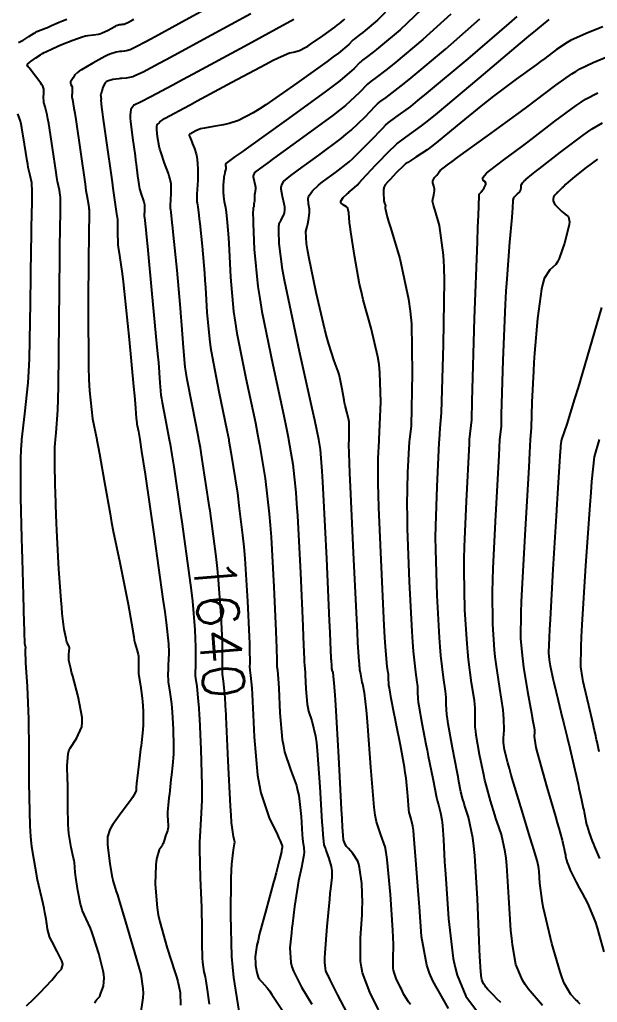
# Model space of a CAD drawing. Header units: metres. Extents: x 837475 to 838479, y 1189012 to 1191015.
# Drawn here: x 837530.6 to 837583.6, y 1189948.3 to 1190038.6 of the extents above; entities that cross this region are included whole.
import ezdxf

# ---------------------------------------------------------------- set-up
doc = ezdxf.new("R2010")
doc.units = ezdxf.units.M
doc.header["$LTSCALE"] = 0.3
doc.layers.add('COTAS 10', color=1, linetype='Continuous')
doc.layers.add('COTAS INT', color=252, linetype='Continuous')
doc.styles.get("Standard").update_dxf_attribs({"font": 'simplex.shx'})

msp = doc.modelspace()

# ---------------------------------------------------------------- linework, layer by layer
at = {"layer": 'COTAS 10'}
for points in [[(837566.488, 1189948.107), (837566.293, 1189948.349), (837565.872, 1189949.006), (837565.653, 1189949.516), (837565.583, 1189949.665), (837565.511, 1189949.818), (837565.218, 1189950.402), (837564.978, 1189951.051), (837564.939, 1189951.246), (837564.912, 1189951.446), (837564.911, 1189952.225), (837564.918, 1189953.643), (837564.895, 1189954.247), (837564.862, 1189954.943), (837564.654, 1189958.221), (837564.347, 1189961.417), (837564.251, 1189962.061), (837564.151, 1189962.602), (837563.752, 1189963.685), (837563.353, 1189964.884), (837563.252, 1189965.498), (837563.156, 1189966.233), (837562.846, 1189969.904), (837562.586, 1189973.667), (837562.521, 1189974.46), (837562.46, 1189975.145), (837562.264, 1189976.722), (837562.105, 1189977.519), (837562.066, 1189977.713), (837562.03, 1189977.895), (837561.921, 1189978.456), (837561.849, 1189978.864), (837561.836, 1189978.95), (837561.826, 1189979.024), (837561.816, 1189979.193), (837561.816, 1189979.32), (837561.812, 1189979.367), (837561.806, 1189979.42), (837561.77, 1189979.655), (837561.663, 1189981.343), (837561.612, 1189982.312), (837561.552, 1189983.499), (837561.26, 1189989.594), (837560.981, 1189995.699), (837560.93, 1189996.891), (837560.889, 1189997.868), (837560.836, 1189999.594), (837560.856, 1189999.975), (837560.857, 1190000), (837560.872, 1190001.456), (837560.853, 1190001.63), (837560.827, 1190001.804), (837560.68, 1190002.425), (837560.494, 1190003.138), (837560.444, 1190003.37), (837560.394, 1190003.617), (837560.219, 1190004.631), (837560.002, 1190005.706), (837559.926, 1190005.992), (837559.843, 1190006.272), (837559.486, 1190007.24), (837558.99, 1190008.77), (837558.819, 1190009.405), (837558.633, 1190010.131), (837557.843, 1190013.514), (837557.156, 1190016.797), (837557.035, 1190017.46), (837556.945, 1190018.015), (837556.869, 1190019.131), (837556.989, 1190019.572), (837557.022, 1190019.702), (837557.054, 1190019.836), (837557.166, 1190020.346), (837557.228, 1190020.875), (837557.228, 1190021.02), (837557.22, 1190021.164), (837557.129, 1190021.679), (837557.097, 1190022.172), (837557.126, 1190022.302), (837557.172, 1190022.43), (837557.477, 1190022.869), (837558.052, 1190023.382), (837558.269, 1190023.556), (837558.511, 1190023.745), (837559.593, 1190024.543), (837560.844, 1190025.531), (837561.193, 1190025.839), (837561.542, 1190026.162), (837562.809, 1190027.455), (837563.944, 1190028.632), (837564.209, 1190028.883), (837564.453, 1190029.101), (837565.158, 1190029.615), (837566.517, 1190030.624), (837567.174, 1190031.154), (837567.953, 1190031.792), (837571.777, 1190035), (837575.536, 1190038.227), (837576.273, 1190038.877)], [(837530.507, 1190036.494), (837530.795, 1190036.63), (837530.893, 1190036.686), (837530.999, 1190036.75), (837531.45, 1190037.049), (837531.93, 1190037.355), (837532.056, 1190037.424), (837532.177, 1190037.487), (837532.588, 1190037.658), (837532.969, 1190037.795), (837533.071, 1190037.837), (837533.172, 1190037.879), (837533.527, 1190038.047), (837534.229, 1190038.349), (837534.549, 1190038.477), (837534.923, 1190038.625)], [(837550.763, 1189947.493), (837550.267, 1189950.587), (837550.173, 1189951.526), (837550.099, 1189952.502), (837549.99, 1189956.323), (837550.037, 1189959.708), (837550.061, 1189960.407), (837550.09, 1189961.004), (837550.234, 1189962.3), (837550.343, 1189962.871), (837550.349, 1189963.01), (837550.345, 1189963.142), (837550.243, 1189963.548), (837550.064, 1189964.828), (837550.012, 1189965.511), (837549.959, 1189966.335), (837549.756, 1189970.498), (837549.571, 1189974.531), (837549.562, 1189974.718), (837549.515, 1189975.578), (837549.47, 1189976.306), (837549.331, 1189977.821), (837549.242, 1189978.457), (837549.229, 1189978.629), (837549.22, 1189978.8), (837549.232, 1189979.405), (837549.241, 1189980.449), (837549.231, 1189980.896), (837549.216, 1189981.412), (837549.116, 1189983.847), (837548.871, 1189987.122), (837548.764, 1189988.168), (837548.639, 1189989.273), (837548.087, 1189993.472), (837548.048, 1189993.765), (837547.374, 1189998.183), (837547.197, 1189999.241), (837547.065, 1190000), (837547.025, 1190000.229), (837546.439, 1190003.2), (837545.977, 1190005.532), (837545.882, 1190006.115), (837545.802, 1190006.672), (837545.635, 1190008.459), (837545.502, 1190010.532), (837545.443, 1190011.268), (837545.376, 1190012.075), (837545.056, 1190015.577), (837544.74, 1190018.803), (837544.676, 1190019.436), (837544.621, 1190019.957), (837544.507, 1190020.898), (837544.471, 1190021.133), (837544.466, 1190021.208), (837544.462, 1190021.288), (837544.467, 1190021.614), (837544.485, 1190021.971), (837544.49, 1190022.071), (837544.495, 1190022.17), (837544.515, 1190022.533), (837544.525, 1190022.902), (837544.525, 1190023.006), (837544.522, 1190023.112), (837544.501, 1190023.498), (837544.392, 1190024.028), (837544.334, 1190024.224), (837544.265, 1190024.44), (837543.915, 1190025.398), (837543.555, 1190026.437), (837543.479, 1190026.704), (837543.413, 1190026.963), (837543.262, 1190027.827), (837543.208, 1190028.489), (837543.204, 1190028.622), (837543.205, 1190028.732), (837543.245, 1190028.945), (837543.324, 1190029.026), (837543.348, 1190029.053), (837543.374, 1190029.082), (837543.477, 1190029.199), (837543.691, 1190029.369), (837543.787, 1190029.43), (837543.899, 1190029.496), (837544.433, 1190029.788), (837545.687, 1190030.458), (837546.252, 1190030.763), (837546.911, 1190031.119), (837550.078, 1190032.84), (837553.194, 1190034.506), (837553.821, 1190034.828), (837554.345, 1190035.091), (837555.389, 1190035.537), (837555.758, 1190035.603), (837555.857, 1190035.625), (837555.956, 1190035.649), (837556.301, 1190035.751), (837556.834, 1190036.029), (837557.051, 1190036.165), (837557.297, 1190036.325), (837558.435, 1190037.113), (837559.537, 1190037.911), (837559.76, 1190038.078), (837559.947, 1190038.22), (837560.328, 1190038.537), (837560.46, 1190038.674)], [(837531.233, 1189947.987), (837531.905, 1189948.632), (837532.465, 1189949.179), (837533.565, 1189950.334), (837533.926, 1189950.801), (837534.022, 1189950.914), (837534.115, 1189951.02), (837534.435, 1189951.345), (837534.564, 1189951.765), (837534.536, 1189951.932), (837534.481, 1189952.121), (837534.054, 1189952.986), (837533.549, 1189953.913), (837533.445, 1189954.142), (837533.355, 1189954.358), (837533.162, 1189955.036), (837533.088, 1189955.539), (837533.074, 1189955.644), (837533.063, 1189955.735), (837533.05, 1189955.942), (837532.928, 1189956.565), (837532.85, 1189956.919), (837532.752, 1189957.351), (837532.235, 1189959.567), (837531.726, 1189962.591), (837531.633, 1189963.534), (837531.561, 1189964.522), (837531.471, 1189968.47), (837531.475, 1189972.409), (837531.462, 1189973.392), (837531.441, 1189974.328), (837531.315, 1189977.317), (837531.185, 1189979.482), (837531.164, 1189979.898), (837531.148, 1189980.235), (837531.141, 1189980.789), (837531.16, 1189980.842), (837531.161, 1189980.863), (837531.159, 1189980.887), (837531.136, 1189980.997), (837531.105, 1189981.137), (837531.098, 1189981.18), (837531.091, 1189981.224), (837531.075, 1189981.401), (837531.049, 1189982.174), (837531.037, 1189982.595), (837531.022, 1189983.106), (837530.951, 1189985.696), (837530.863, 1189989.008), (837530.838, 1189989.973), (837530.813, 1189990.96), (837530.72, 1189994.698), (837530.716, 1189998.231), (837530.748, 1189999.088), (837530.793, 1189999.893), (837530.805, 1190000), (837531.074, 1190002.362), (837531.383, 1190005.217), (837531.447, 1190006.265), (837531.501, 1190007.424), (837531.615, 1190012.539), (837531.666, 1190017.517), (837531.679, 1190018.589), (837531.693, 1190019.528), (837531.74, 1190021.815), (837531.744, 1190023.056), (837531.73, 1190023.335), (837531.71, 1190023.586), (837531.584, 1190024.262), (837531.399, 1190025.005), (837531.343, 1190025.299), (837531.283, 1190025.632), (837531.048, 1190027.15), (837530.803, 1190028.653), (837530.737, 1190028.975), (837530.673, 1190029.257), (837530.448, 1190029.934)], [(837582.07, 1189948.13), (837581.867, 1189948.348), (837581.78, 1189948.437), (837581.68, 1189948.54), (837581.206, 1189949.016), (837580.598, 1189950.074), (837580.413, 1189950.543), (837580.221, 1189951.089), (837579.467, 1189953.697), (837578.812, 1189956.439), (837578.682, 1189957.069), (837578.575, 1189957.642), (837578.377, 1189959.247), (837578.308, 1189960.322), (837578.282, 1189960.562), (837578.254, 1189960.777), (837578.128, 1189961.347), (837577.807, 1189962.35), (837577.656, 1189962.839), (837577.478, 1189963.419), (837576.608, 1189966.278), (837575.743, 1189969.183), (837575.567, 1189969.792), (837575.419, 1189970.316), (837575.116, 1189971.506), (837575.035, 1189972.17), (837575.028, 1189972.362), (837575.026, 1189972.558), (837575.076, 1189973.299), (837575.072, 1189974.353), (837575.037, 1189974.747), (837574.988, 1189975.186), (837574.689, 1189977.138), (837574.35, 1189979.408), (837574.276, 1189980.047), (837574.21, 1189980.69), (837574.043, 1189983.05), (837574.017, 1189986.036), (837574.04, 1189987.075), (837574.076, 1189988.205), (837574.315, 1189993.05), (837574.617, 1189998.545), (837574.689, 1190000), (837574.83, 1190001.197), (837574.849, 1190002.316), (837574.999, 1190007.293), (837575.221, 1190012.431), (837575.286, 1190013.651), (837575.352, 1190014.784), (837575.605, 1190018.141), (837575.815, 1190020.426), (837575.854, 1190020.883), (837575.885, 1190021.263), (837575.93, 1190022), (837575.98, 1190022.232), (837576.015, 1190022.294), (837576.058, 1190022.355), (837576.29, 1190022.568), (837576.52, 1190022.781), (837576.563, 1190022.841), (837576.596, 1190022.903), (837576.64, 1190023.131), (837576.651, 1190023.346), (837576.664, 1190023.399), (837576.682, 1190023.449), (837576.779, 1190023.607), (837576.888, 1190023.726), (837576.912, 1190023.753), (837576.934, 1190023.776), (837576.994, 1190023.835), (837577.037, 1190023.875), (837577.049, 1190023.887), (837577.062, 1190023.899), (837577.106, 1190023.945), (837577.617, 1190024.352), (837577.924, 1190024.592), (837578.303, 1190024.888), (837580.269, 1190026.416), (837582.338, 1190027.979), (837582.782, 1190028.296), (837583.171, 1190028.563), (837584.11, 1190029.113)]]:
    msp.add_lwpolyline(points, dxfattribs=at)
at = {"layer": 'COTAS INT'}
for points in [[(837564.831, 1190039.954), (837563.454, 1190038.534), (837562.332, 1190037.593), (837562.104, 1190037.406), (837561.911, 1190037.25), (837561.513, 1190036.954), (837561.306, 1190036.803), (837561.234, 1190036.74), (837561.157, 1190036.666), (837560.824, 1190036.321), (837559.867, 1190035.524), (837559.396, 1190035.165), (837558.835, 1190034.747), (837556.065, 1190032.74), (837553.202, 1190030.757), (837552.582, 1190030.353), (837552.038, 1190030.014), (837550.697, 1190029.314), (837549.828, 1190029.056), (837549.58, 1190028.996), (837549.33, 1190028.94), (837548.402, 1190028.775), (837547.576, 1190028.631), (837547.39, 1190028.588), (837547.223, 1190028.544), (837546.774, 1190028.374), (837546.499, 1190028.225), (837546.442, 1190028.194), (837546.393, 1190028.168), (837546.284, 1190028.109), (837546.238, 1190028.084), (837546.228, 1190028.078), (837546.22, 1190028.073), (837546.201, 1190028.058), (837546.19, 1190028.045), (837546.186, 1190028.041), (837546.181, 1190028.037), (837546.163, 1190028.019), (837546.169, 1190027.953), (837546.179, 1190027.918), (837546.194, 1190027.876), (837546.279, 1190027.666), (837546.404, 1190027.37), (837546.443, 1190027.274), (837546.484, 1190027.172), (837546.65, 1190026.753), (837546.803, 1190026.266), (837546.837, 1190026.12), (837546.866, 1190025.971), (837546.94, 1190025.395), (837546.973, 1190024.798), (837546.977, 1190024.636), (837546.978, 1190024.475), (837546.962, 1190023.905), (837546.932, 1190023.347), (837546.916, 1190023.039), (837546.888, 1190022.489), (837546.881, 1190021.986), (837546.886, 1190021.863), (837546.895, 1190021.746), (837546.95, 1190021.384), (837547.059, 1190020.636), (837547.1, 1190020.277), (837547.147, 1190019.851), (837547.356, 1190017.764), (837547.57, 1190015.302), (837547.62, 1190014.64), (837547.665, 1190013.987), (837547.793, 1190011.7), (837548.025, 1190009.228), (837548.136, 1190008.458), (837548.267, 1190007.651), (837548.906, 1190004.427), (837549.634, 1190000.886), (837549.799, 1190000), (837549.821, 1189999.88), (837550.001, 1189998.863), (837550.596, 1189995.094), (837550.772, 1189993.683), (837551.077, 1189991.233), (837551.184, 1189990.157), (837551.281, 1189989.078), (837551.536, 1189985.158), (837551.677, 1189981.9), (837551.701, 1189981.239), (837551.718, 1189980.682), (837551.727, 1189979.543), (837551.718, 1189979.078), (837551.725, 1189978.947), (837551.735, 1189978.814), (837551.804, 1189978.326), (837551.91, 1189977.162), (837551.945, 1189976.603), (837551.981, 1189975.942), (837552.037, 1189974.725), (837552.13, 1189972.7), (837552.442, 1189969.179), (837552.581, 1189968.342), (837552.743, 1189967.564), (837553.518, 1189965.253), (837554.264, 1189963.689), (837554.406, 1189963.382), (837554.521, 1189963.13), (837554.707, 1189962.676), (837554.712, 1189962.596), (837554.713, 1189962.579), (837554.714, 1189962.566), (837554.719, 1189962.537), (837554.684, 1189962.36), (837554.661, 1189962.253), (837554.631, 1189962.12), (837554.474, 1189961.428), (837554.165, 1189960.202), (837554.039, 1189959.731), (837553.896, 1189959.204), (837553.234, 1189956.829), (837552.61, 1189954.492), (837552.491, 1189953.99), (837552.395, 1189953.549), (837552.241, 1189952.48), (837552.259, 1189951.856), (837552.271, 1189951.697), (837552.286, 1189951.543), (837552.367, 1189951.039), (837552.503, 1189950.626), (837552.553, 1189950.531), (837552.608, 1189950.444), (837552.852, 1189950.198), (837553.331, 1189949.645), (837553.534, 1189949.364), (837553.768, 1189949.028), (837554.87, 1189947.352)], [(837547.849, 1190039.64), (837545.228, 1190038.203), (837543.042, 1190037.017), (837542.578, 1190036.766), (837542.176, 1190036.549), (837541.233, 1190036.047), (837540.752, 1190035.82), (837540.64, 1190035.776), (837540.538, 1190035.741), (837540.246, 1190035.685), (837539.985, 1190035.674), (837539.901, 1190035.667), (837539.813, 1190035.658), (837539.456, 1190035.614), (837538.892, 1190035.426), (837538.674, 1190035.326), (837538.428, 1190035.206), (837537.316, 1190034.601), (837536.273, 1190033.981), (837536.072, 1190033.851), (837535.908, 1190033.739), (837535.632, 1190033.487), (837535.575, 1190033.342), (837535.55, 1190033.297), (837535.521, 1190033.251), (837535.383, 1190033.07), (837535.273, 1190032.887), (837535.262, 1190032.839), (837535.259, 1190032.793), (837535.318, 1190032.641), (837535.405, 1190032.47), (837535.42, 1190032.414), (837535.431, 1190032.353), (837535.435, 1190032.099), (837535.416, 1190031.843), (837535.412, 1190031.781), (837535.408, 1190031.723), (837535.399, 1190031.546), (837535.403, 1190031.407), (837535.408, 1190031.372), (837535.415, 1190031.34), (837535.452, 1190031.238), (837535.591, 1190030.451), (837535.663, 1190029.986), (837535.749, 1190029.414), (837536.607, 1190023.483), (837536.694, 1190022.9), (837536.768, 1190022.421), (837536.919, 1190021.56), (837536.965, 1190021.313), (837536.972, 1190021.221), (837536.977, 1190021.119), (837536.976, 1190020.665), (837536.952, 1190019.026), (837536.942, 1190018.177), (837536.932, 1190017.156), (837536.884, 1190012.043), (837536.915, 1190006.696), (837536.953, 1190005.529), (837537.005, 1190004.497), (837537.302, 1190001.9), (837537.695, 1190000), (837537.702, 1189999.964), (837537.82, 1189999.348), (837537.94, 1189998.697), (837538.399, 1189996.061), (837538.903, 1189993.194), (837539.052, 1189992.398), (837539.205, 1189991.602), (837539.789, 1189988.72), (837540.325, 1189986.108), (837540.447, 1189985.483), (837540.557, 1189984.899), (837540.861, 1189983.143), (837541.077, 1189981.869), (837541.132, 1189981.59), (837541.186, 1189981.342), (837541.364, 1189980.711), (837541.488, 1189980.251), (837541.508, 1189980.111), (837541.521, 1189979.966), (837541.517, 1189979.396), (837541.515, 1189978.724), (837541.531, 1189978.515), (837541.553, 1189978.296), (837541.689, 1189977.419), (837541.837, 1189976.482), (837541.868, 1189976.224), (837541.893, 1189975.967), (837541.945, 1189975.046), (837541.947, 1189974.177), (837541.942, 1189973.954), (837541.934, 1189973.738), (837541.882, 1189973.017), (837541.787, 1189972.172), (837541.752, 1189971.877), (837541.713, 1189971.555), (837541.541, 1189970.171), (837541.386, 1189968.893), (837541.358, 1189968.637), (837541.336, 1189968.425), (837541.314, 1189968.014), (837541.313, 1189967.862), (837541.305, 1189967.813), (837541.294, 1189967.762), (837541.226, 1189967.55), (837540.973, 1189967.129), (837540.844, 1189966.945), (837540.691, 1189966.732), (837539.926, 1189965.721), (837539.168, 1189964.65), (837539.019, 1189964.398), (837538.897, 1189964.167), (837538.675, 1189963.496), (837538.677, 1189962.791), (837538.696, 1189962.537), (837538.723, 1189962.259), (837538.887, 1189961.045), (837539.076, 1189959.91), (837539.12, 1189959.681), (837539.159, 1189959.489), (837539.269, 1189959.107), (837539.481, 1189958.498), (837539.586, 1189958.163), (837539.71, 1189957.756), (837540.321, 1189955.686), (837540.986, 1189953.405), (837541.144, 1189952.866), (837541.29, 1189952.366), (837541.721, 1189950.894), (837541.93, 1189949.564), (837541.936, 1189949.154), (837541.919, 1189948.726), (837541.672, 1189947.03)], [(837551.817, 1190039.127), (837548.232, 1190037.171), (837544.791, 1190035.302), (837544.06, 1190034.907), (837543.427, 1190034.566), (837541.942, 1190033.775), (837541.184, 1190033.417), (837541.008, 1190033.349), (837540.847, 1190033.294), (837540.387, 1190033.205), (837539.978, 1190033.188), (837539.849, 1190033.177), (837539.713, 1190033.164), (837539.162, 1190033.096), (837538.659, 1190032.937), (837538.553, 1190032.866), (837538.461, 1190032.783), (837538.248, 1190032.387), (837538.145, 1190031.996), (837538.123, 1190031.917), (837538.104, 1190031.85), (837538.056, 1190031.712), (837538.04, 1190031.641), (837538.041, 1190031.615), (837538.044, 1190031.588), (837538.071, 1190031.469), (837538.095, 1190031.349), (837538.096, 1190031.32), (837538.094, 1190031.293), (837538.065, 1190031.213), (837538.118, 1190030.536), (837538.168, 1190030.133), (837538.233, 1190029.636), (837538.595, 1190027.062), (837538.996, 1190024.29), (837539.086, 1190023.669), (837539.166, 1190023.11), (837539.505, 1190020.746), (837539.53, 1190020.577), (837539.55, 1190020.44), (837539.587, 1190020.209), (837539.593, 1190020.176), (837539.594, 1190020.164), (837539.594, 1190020.089), (837539.591, 1190019.869), (837539.59, 1190019.755), (837539.588, 1190019.618), (837539.582, 1190018.932), (837539.609, 1190018.113), (837539.628, 1190017.892), (837539.653, 1190017.673), (837539.786, 1190016.906), (837540.02, 1190015.268), (837540.108, 1190014.501), (837540.207, 1190013.598), (837540.648, 1190009.203), (837541.059, 1190004.881), (837541.139, 1190004.024), (837541.204, 1190003.314), (837541.317, 1190001.977), (837541.356, 1190001.559), (837541.375, 1190001.429), (837541.397, 1190001.293), (837541.505, 1190000.748), (837541.628, 1190000), (837541.806, 1189998.913), (837541.95, 1189997.963), (837542.119, 1189996.822), (837542.951, 1189991.106), (837543.764, 1189985.353), (837543.922, 1189984.189), (837544.051, 1189983.21), (837544.277, 1189981.227), (837544.293, 1189980.436), (837544.29, 1189980.21), (837544.285, 1189979.981), (837544.24, 1189979.13), (837544.224, 1189978.244), (837544.236, 1189977.994), (837544.255, 1189977.742), (837544.386, 1189976.811), (837544.543, 1189975.714), (837544.579, 1189975.356), (837544.612, 1189974.974), (837544.705, 1189973.402), (837544.74, 1189971.839), (837544.737, 1189971.464), (837544.729, 1189971.114), (837544.652, 1189970.057), (837544.548, 1189969.211), (837544.523, 1189968.994), (837544.499, 1189968.784), (837544.423, 1189968.089), (837544.353, 1189967.439), (837544.311, 1189967.077), (837544.23, 1189966.417), (837544.176, 1189965.795), (837544.172, 1189965.637), (837544.172, 1189965.485), (837544.213, 1189964.986), (837544.249, 1189964.564), (837544.247, 1189964.459), (837544.239, 1189964.36), (837544.168, 1189964.05), (837544.065, 1189963.761), (837544.037, 1189963.676), (837544.01, 1189963.589), (837543.915, 1189963.256), (837543.785, 1189962.899), (837543.735, 1189962.796), (837543.679, 1189962.692), (837543.427, 1189962.301), (837543.194, 1189961.573), (837543.15, 1189961.255), (837543.115, 1189960.888), (837543.06, 1189959.143), (837543.23, 1189956.982), (837543.336, 1189956.352), (837543.468, 1189955.709), (837544.155, 1189953.273), (837544.857, 1189951.112), (837544.998, 1189950.642), (837545.115, 1189950.227), (837545.343, 1189949.193), (837545.367, 1189948.055)], [(837567.507, 1190039.522), (837565.535, 1190037.65), (837563.738, 1190036.143), (837563.372, 1190035.843), (837563.063, 1190035.594), (837562.424, 1190035.12), (837562.093, 1190034.878), (837561.978, 1190034.775), (837561.853, 1190034.658), (837561.32, 1190034.104), (837559.998, 1190032.978), (837559.376, 1190032.499), (837558.643, 1190031.947), (837555.071, 1190029.35), (837551.608, 1190026.873), (837550.943, 1190026.396), (837550.406, 1190026.01), (837549.53, 1190025.374), (837549.501, 1190025.315), (837549.499, 1190025.294), (837549.498, 1190025.27), (837549.516, 1190025.167), (837549.54, 1190025.066), (837549.545, 1190025.043), (837549.548, 1190025.023), (837549.55, 1190024.97), (837549.532, 1190024.885), (837549.523, 1190024.845), (837549.512, 1190024.797), (837549.455, 1190024.565), (837549.4, 1190024.339), (837549.389, 1190024.296), (837549.381, 1190024.26), (837549.368, 1190024.199), (837549.366, 1190024.189), (837549.365, 1190024.186), (837549.364, 1190024.181), (837549.357, 1190024.163), (837549.344, 1190024.014), (837549.339, 1190023.928), (837549.333, 1190023.822), (837549.305, 1190023.277), (837549.298, 1190022.652), (837549.306, 1190022.496), (837549.317, 1190022.347), (837549.394, 1190021.871), (837549.496, 1190021.316), (837549.525, 1190021.117), (837549.553, 1190020.899), (837549.656, 1190019.951), (837549.765, 1190018.528), (837549.796, 1190018.012), (837549.829, 1190017.442), (837549.952, 1190014.942), (837550.248, 1190011.785), (837550.39, 1190010.801), (837550.556, 1190009.77), (837551.373, 1190005.653), (837552.244, 1190001.544), (837552.445, 1190000.519), (837552.542, 1190000), (837552.628, 1189999.543), (837553.145, 1189996.424), (837553.514, 1189993.193), (837553.605, 1189992.146), (837553.69, 1189991.034), (837553.956, 1189986.468), (837554.138, 1189982.388), (837554.171, 1189981.582), (837554.196, 1189980.916), (837554.223, 1189979.681), (837554.217, 1189979.356), (837554.221, 1189979.265), (837554.228, 1189979.172), (837554.276, 1189978.831), (837554.351, 1189978.018), (837554.375, 1189977.628), (837554.4, 1189977.166), (837554.504, 1189974.902), (837554.722, 1189972.443), (837554.819, 1189971.859), (837554.932, 1189971.316), (837555.474, 1189969.702), (837556.015, 1189968.224), (837556.128, 1189967.767), (837556.225, 1189967.289), (837556.44, 1189965.39), (837556.547, 1189963.706), (837556.575, 1189963.364), (837556.603, 1189963.076), (837556.697, 1189962.484), (837556.718, 1189962.064), (837556.7, 1189961.884), (837556.671, 1189961.678), (837556.476, 1189960.702), (837556.22, 1189959.45), (837556.152, 1189959.068), (837556.085, 1189958.671), (837555.854, 1189957.111), (837555.65, 1189955.52), (837555.601, 1189955.102), (837555.554, 1189954.696), (837555.412, 1189953.312), (837555.502, 1189951.958), (837555.603, 1189951.57), (837555.735, 1189951.176), (837556.486, 1189949.706), (837557.421, 1189948.128)], [(837570.183, 1190039.09), (837567.616, 1190036.767), (837565.143, 1190034.692), (837564.639, 1190034.28), (837564.214, 1190033.937), (837563.335, 1190033.285), (837562.879, 1190032.952), (837562.722, 1190032.811), (837562.55, 1190032.649), (837561.816, 1190031.888), (837560.513, 1190030.706), (837559.982, 1190030.279), (837559.377, 1190029.808), (837556.579, 1190027.748), (837553.909, 1190025.83), (837553.385, 1190025.449), (837552.955, 1190025.134), (837552.179, 1190024.539), (837552.069, 1190024.314), (837552.059, 1190024.233), (837552.057, 1190024.144), (837552.123, 1190023.752), (837552.217, 1190023.365), (837552.234, 1190023.278), (837552.246, 1190023.201), (837552.254, 1190022.998), (837552.231, 1190022.855), (837552.224, 1190022.816), (837552.216, 1190022.777), (837552.185, 1190022.639), (837552.16, 1190022.486), (837552.157, 1190022.438), (837552.154, 1190022.387), (837552.157, 1190022.185), (837552.159, 1190021.99), (837552.157, 1190021.945), (837552.152, 1190021.903), (837552.124, 1190021.783), (837552.097, 1190021.684), (837552.093, 1190021.655), (837552.091, 1190021.625), (837552.098, 1190021.514), (837552.101, 1190021.411), (837552.097, 1190021.387), (837552.09, 1190021.365), (837552.047, 1190021.298), (837552.027, 1190020.681), (837552.034, 1190020.312), (837552.047, 1190019.856), (837552.142, 1190017.493), (837552.483, 1190014.086), (837552.651, 1190012.972), (837552.851, 1190011.784), (837553.84, 1190006.879), (837554.853, 1190002.202), (837555.068, 1190001.158), (837555.255, 1190000.223), (837555.295, 1190000), (837555.693, 1189997.753), (837555.952, 1189995.153), (837556.025, 1189994.136), (837556.1, 1189992.99), (837556.376, 1189987.778), (837556.6, 1189982.876), (837556.641, 1189981.924), (837556.674, 1189981.15), (837556.718, 1189979.819), (837556.715, 1189979.634), (837556.717, 1189979.582), (837556.721, 1189979.53), (837556.749, 1189979.336), (837556.791, 1189978.874), (837556.805, 1189978.652), (837556.819, 1189978.39), (837556.878, 1189977.104), (837557.002, 1189975.708), (837557.057, 1189975.375), (837557.121, 1189975.067), (837557.429, 1189974.15), (837557.766, 1189972.759), (837557.849, 1189972.152), (837557.928, 1189971.448), (837558.174, 1189968.104), (837558.362, 1189964.87), (837558.404, 1189964.236), (837558.442, 1189963.715), (837558.544, 1189962.778), (837558.659, 1189962.466), (837558.705, 1189962.339), (837558.757, 1189962.194), (837558.997, 1189961.525), (837559.208, 1189960.781), (837559.241, 1189960.589), (837559.264, 1189960.403), (837559.256, 1189959.785), (837559.14, 1189958.742), (837559.094, 1189958.289), (837559.042, 1189957.765), (837558.806, 1189955.277), (837558.62, 1189952.85), (837558.599, 1189952.363), (837558.592, 1189951.957), (837558.678, 1189951.16), (837558.846, 1189950.875), (837558.891, 1189950.792), (837558.936, 1189950.707), (837559.089, 1189950.382), (837559.423, 1189949.697), (837559.581, 1189949.386), (837559.768, 1189949.021), (837560.68, 1189947.261)], [(837537.466, 1189948.259), (837537.597, 1189948.431), (837537.704, 1189948.569), (837537.901, 1189948.79), (837537.941, 1189948.805), (837537.95, 1189948.813), (837537.958, 1189948.823), (837537.98, 1189948.873), (837537.998, 1189948.94), (837538.008, 1189948.98), (837538.026, 1189949.06), (837538.081, 1189949.223), (837538.109, 1189949.296), (837538.143, 1189949.381), (837538.312, 1189949.789), (837538.371, 1189950.546), (837538.336, 1189950.85), (837538.278, 1189951.197), (837537.881, 1189952.791), (837537.37, 1189954.414), (837537.24, 1189954.778), (837537.115, 1189955.104), (837536.705, 1189955.975), (837536.357, 1189956.758), (837536.272, 1189957.029), (837536.191, 1189957.323), (837535.939, 1189958.581), (837535.764, 1189959.768), (837535.732, 1189960.017), (837535.707, 1189960.232), (837535.675, 1189960.72), (837535.633, 1189961.158), (837535.601, 1189961.341), (837535.561, 1189961.55), (837535.345, 1189962.531), (837535.129, 1189963.812), (837535.09, 1189964.212), (837535.059, 1189964.63), (837535.021, 1189966.303), (837535.023, 1189967.972), (837535.017, 1189968.388), (837535.008, 1189968.784), (837534.955, 1189970.051), (837535.046, 1189971.123), (837535.128, 1189971.397), (837535.236, 1189971.662), (837535.831, 1189972.534), (837536.317, 1189973.618), (837536.355, 1189974.016), (837536.352, 1189974.457), (837535.993, 1189976.401), (837535.477, 1189978.261), (837535.375, 1189978.648), (837535.29, 1189978.979), (837535.132, 1189979.714), (837535.11, 1189980.073), (837535.111, 1189980.168), (837535.115, 1189980.261), (837535.156, 1189980.578), (837535.182, 1189980.845), (837535.176, 1189980.906), (837535.165, 1189980.961), (837535.079, 1189981.112), (837534.946, 1189981.404), (837534.905, 1189981.548), (837534.863, 1189981.719), (837534.698, 1189982.563), (837534.518, 1189984.035), (837534.466, 1189984.602), (837534.414, 1189985.238), (837534.218, 1189988.109), (837534.049, 1189991.028), (837534.014, 1189991.694), (837533.984, 1189992.299), (837533.917, 1189993.969), (837533.882, 1189995.291), (837533.872, 1189995.677), (837533.862, 1189996.071), (837533.825, 1189997.564), (837533.824, 1189998.975), (837533.836, 1189999.318), (837533.854, 1189999.639), (837533.895, 1190000), (837533.966, 1190000.625), (837534.098, 1190002.711), (837534.129, 1190003.725), (837534.157, 1190004.929), (837534.237, 1190010.855), (837534.294, 1190016.805), (837534.308, 1190018.024), (837534.32, 1190019.057), (837534.358, 1190021.24), (837534.361, 1190022.087), (837534.351, 1190022.278), (837534.337, 1190022.449), (837534.251, 1190022.911), (837534.083, 1190023.713), (837534.018, 1190024.1), (837533.945, 1190024.557), (837533.612, 1190026.804), (837533.276, 1190029.034), (837533.2, 1190029.481), (837533.132, 1190029.854), (837532.95, 1190030.586), (837532.846, 1190030.871), (837532.828, 1190030.962), (837532.814, 1190031.058), (837532.802, 1190031.449), (837532.818, 1190031.822), (837532.822, 1190031.907), (837532.827, 1190031.984), (837532.84, 1190032.197), (837532.729, 1190032.48), (837532.655, 1190032.601), (837532.561, 1190032.74), (837532.065, 1190033.398), (837531.57, 1190034.029), (837531.477, 1190034.15), (837531.402, 1190034.249), (837531.293, 1190034.415), (837531.313, 1190034.441), (837531.321, 1190034.452), (837531.33, 1190034.464), (837531.37, 1190034.52), (837531.51, 1190034.644), (837531.582, 1190034.699), (837531.667, 1190034.763), (837532.096, 1190035.068), (837532.53, 1190035.365), (837532.618, 1190035.423), (837532.693, 1190035.472), (837532.852, 1190035.561), (837532.998, 1190035.626), (837533.066, 1190035.658), (837533.145, 1190035.697), (837533.529, 1190035.891), (837534.111, 1190036.16), (837534.314, 1190036.247), (837534.537, 1190036.338), (837535.495, 1190036.713), (837536.441, 1190037.035), (837536.656, 1190037.094), (837536.851, 1190037.139), (837537.385, 1190037.194), (837537.836, 1190037.241), (837537.977, 1190037.283), (837538.127, 1190037.336), (837538.728, 1190037.629), (837539.283, 1190037.934), (837539.403, 1190037.994), (837539.509, 1190038.043), (837539.769, 1190038.135), (837539.921, 1190038.154), (837539.958, 1190038.157), (837539.993, 1190038.16), (837540.105, 1190038.165), (837540.229, 1190038.189), (837540.272, 1190038.204), (837540.32, 1190038.222), (837540.525, 1190038.319), (837540.925, 1190038.532), (837541.097, 1190038.625)], [(837555.785, 1190038.615), (837551.237, 1190036.138), (837546.539, 1190033.587), (837545.542, 1190033.048), (837544.677, 1190032.582), (837542.651, 1190031.503), (837541.704, 1190031.015), (837541.52, 1190030.922), (837541.369, 1190030.847), (837541.104, 1190030.728), (837541.065, 1190030.722), (837541.056, 1190030.717), (837541.048, 1190030.712), (837541.024, 1190030.684), (837541.01, 1190030.655), (837541.006, 1190030.643), (837541.004, 1190030.63), (837540.977, 1190030.582), (837540.959, 1190030.554), (837540.936, 1190030.52), (837540.818, 1190030.344), (837540.75, 1190029.811), (837540.76, 1190029.552), (837540.783, 1190029.244), (837540.967, 1190027.727), (837541.199, 1190026.078), (837541.251, 1190025.686), (837541.298, 1190025.324), (837541.425, 1190024.249), (837541.538, 1190023.435), (837541.576, 1190023.237), (837541.618, 1190023.05), (837541.793, 1190022.472), (837541.953, 1190022.034), (837541.985, 1190021.934), (837542.011, 1190021.845), (837542.061, 1190021.602), (837542.071, 1190021.425), (837542.073, 1190021.329), (837542.068, 1190021.16), (837542.059, 1190020.994), (837542.056, 1190020.948), (837542.054, 1190020.903), (837542.046, 1190020.739), (837542.044, 1190020.59), (837542.045, 1190020.553), (837542.048, 1190020.519), (837542.064, 1190020.411), (837542.184, 1190019.277), (837542.252, 1190018.596), (837542.334, 1190017.755), (837542.756, 1190013.389), (837543.182, 1190008.848), (837543.267, 1190007.896), (837543.338, 1190007.076), (837543.476, 1190005.218), (837543.579, 1190004.116), (837543.628, 1190003.772), (837543.687, 1190003.412), (837543.972, 1190001.974), (837544.336, 1190000), (837544.415, 1189999.571), (837544.573, 1189998.602), (837544.747, 1189997.502), (837545.377, 1189993.26), (837545.499, 1189992.435), (837546.202, 1189987.313), (837546.343, 1189986.178), (837546.461, 1189985.166), (837546.696, 1189982.537), (837546.754, 1189980.924), (837546.761, 1189980.553), (837546.763, 1189980.215), (837546.736, 1189979.268), (837546.722, 1189978.522), (837546.732, 1189978.312), (837546.749, 1189978.099), (837546.858, 1189977.316), (837547.009, 1189975.944), (837547.052, 1189975.36), (837547.094, 1189974.687), (837547.111, 1189974.339), (837547.248, 1189971.521), (837547.342, 1189968.265), (837547.346, 1189967.536), (837547.341, 1189966.881), (837547.244, 1189965.139), (837547.14, 1189963.546), (837547.13, 1189962.986), (837547.129, 1189962.374), (837547.193, 1189959.733), (837547.288, 1189957.005), (837547.307, 1189956.339), (837547.322, 1189955.711), (837547.347, 1189953.764), (837547.374, 1189952.326), (837547.39, 1189952.019), (837547.41, 1189951.752), (837547.512, 1189951.117), (837547.635, 1189950.634), (837547.668, 1189950.462), (837547.699, 1189950.274), (837547.808, 1189949.458), (837547.994, 1189948.126)], [(837563.547, 1189947.624), (837562.744, 1189949.223), (837562.088, 1189951.001), (837561.981, 1189951.533), (837561.906, 1189952.084), (837561.904, 1189954.216), (837562.049, 1189956.351), (837562.066, 1189956.903), (837562.073, 1189957.438), (837562.017, 1189959.229), (837561.82, 1189960.674), (837561.739, 1189960.991), (837561.645, 1189961.273), (837561.21, 1189961.989), (837560.783, 1189962.421), (837560.695, 1189962.523), (837560.619, 1189962.617), (837560.454, 1189962.894), (837560.386, 1189963.082), (837560.372, 1189963.121), (837560.36, 1189963.154), (837560.334, 1189963.226), (837560.261, 1189964.411), (837560.219, 1189965.146), (837560.168, 1189966.057), (837559.907, 1189970.818), (837559.631, 1189975.607), (837559.571, 1189976.537), (837559.518, 1189977.295), (837559.384, 1189978.599), (837559.31, 1189978.818), (837559.295, 1189978.892), (837559.282, 1189978.972), (837559.252, 1189979.306), (837559.238, 1189979.614), (837559.235, 1189979.677), (837559.231, 1189979.73), (837559.221, 1189979.841), (837559.215, 1189979.887), (837559.214, 1189979.9), (837559.213, 1189979.912), (837559.214, 1189979.957), (837559.152, 1189981.383), (837559.111, 1189982.267), (837559.061, 1189983.364), (837558.796, 1189989.089), (837558.51, 1189994.946), (837558.446, 1189996.125), (837558.389, 1189997.113), (837558.242, 1189999.083), (837558.061, 1190000), (837557.882, 1190000.903), (837557.692, 1190001.797), (837557.463, 1190002.86), (837556.307, 1190008.105), (837555.16, 1190013.489), (837554.935, 1190014.639), (837554.751, 1190015.641), (837554.423, 1190018.03), (837554.388, 1190019.192), (837554.389, 1190019.42), (837554.394, 1190019.609), (837554.449, 1190019.952), (837554.543, 1190020.067), (837554.571, 1190020.11), (837554.601, 1190020.159), (837554.72, 1190020.378), (837554.826, 1190020.587), (837554.865, 1190020.665), (837554.903, 1190020.738), (837554.922, 1190020.806), (837554.928, 1190020.838), (837554.935, 1190020.876), (837554.963, 1190021.061), (837554.945, 1190021.392), (837554.924, 1190021.522), (837554.895, 1190021.669), (837554.73, 1190022.336), (837554.615, 1190023.017), (837554.619, 1190023.173), (837554.637, 1190023.314), (837554.828, 1190023.704), (837555.503, 1190024.258), (837555.827, 1190024.503), (837556.21, 1190024.787), (837558.086, 1190026.145), (837560.111, 1190027.67), (837560.587, 1190028.059), (837561.027, 1190028.434), (837562.313, 1190029.672), (837563.247, 1190030.641), (837563.465, 1190030.847), (837563.666, 1190031.027), (837564.246, 1190031.45), (837565.366, 1190032.281), (837565.907, 1190032.717), (837566.548, 1190033.242), (837569.697, 1190035.883), (837572.86, 1190038.659)], [(837569.976, 1189947.745), (837568.538, 1189950.28), (837568.247, 1189950.995), (837568.002, 1189951.714), (837567.502, 1189954.357), (837567.304, 1189957.062), (837567.249, 1189957.82), (837567.194, 1189958.582), (837566.993, 1189961.371), (837566.802, 1189963.661), (837566.753, 1189964.11), (837566.706, 1189964.479), (837566.549, 1189965.14), (837566.414, 1189965.548), (837566.379, 1189965.757), (837566.347, 1189966.007), (837566.242, 1189967.254), (837566.08, 1189968.896), (837566.012, 1189969.394), (837565.934, 1189969.911), (837565.569, 1189971.937), (837565.177, 1189973.898), (837565.082, 1189974.375), (837564.994, 1189974.823), (837564.726, 1189976.202), (837564.547, 1189977.205), (837564.515, 1189977.416), (837564.491, 1189977.598), (837564.468, 1189978.014), (837564.467, 1189978.326), (837564.457, 1189978.443), (837564.442, 1189978.573), (837564.354, 1189979.152), (837564.2, 1189980.956), (837564.145, 1189981.859), (837564.084, 1189982.937), (837563.817, 1189988.285), (837563.588, 1189993.767), (837563.552, 1189994.928), (837563.527, 1189995.935), (837563.532, 1189998.285), (837563.616, 1189999.896), (837563.621, 1190000), (837563.762, 1190003.462), (837563.686, 1190006.153), (837563.603, 1190006.89), (837563.493, 1190007.624), (837562.871, 1190010.249), (837562.151, 1190012.856), (837561.978, 1190013.578), (837561.818, 1190014.301), (837561.337, 1190016.914), (837561.01, 1190019.108), (837560.948, 1190019.567), (837560.897, 1190019.961), (837560.813, 1190020.848), (837560.733, 1190021.245), (837560.686, 1190021.33), (837560.627, 1190021.405), (837560.32, 1190021.59), (837560.09, 1190021.759), (837560.079, 1190021.825), (837560.09, 1190021.899), (837560.322, 1190022.235), (837560.673, 1190022.58), (837560.76, 1190022.66), (837560.842, 1190022.733), (837561.101, 1190022.941), (837561.578, 1190023.392), (837561.798, 1190023.619), (837562.056, 1190023.891), (837563.305, 1190025.239), (837564.64, 1190026.624), (837564.952, 1190026.919), (837565.24, 1190027.175), (837566.069, 1190027.781), (837567.508, 1190028.831), (837568.179, 1190029.368), (837568.969, 1190030.012), (837572.808, 1190033.227), (837576.599, 1190036.43), (837577.357, 1190037.067), (837577.991, 1190037.596), (837579.228, 1190038.603)], [(837584.134, 1190037.932), (837582.827, 1190037.415), (837581.506, 1190036.838), (837581.181, 1190036.671), (837580.873, 1190036.5), (837579.905, 1190035.858), (837578.817, 1190035.035), (837578.433, 1190034.751), (837578.014, 1190034.443), (837576.2, 1190033.125), (837574.122, 1190031.571), (837573.536, 1190031.113), (837572.945, 1190030.644), (837570.773, 1190028.852), (837568.851, 1190027.27), (837568.418, 1190026.933), (837568.028, 1190026.64), (837566.98, 1190025.946), (837566.237, 1190025.479), (837566.039, 1190025.329), (837565.844, 1190025.17), (837565.172, 1190024.519), (837564.622, 1190023.916), (837564.505, 1190023.787), (837564.404, 1190023.674), (837564.164, 1190023.402), (837564.055, 1190023.171), (837564.035, 1190023.084), (837564.021, 1190022.987), (837564.006, 1190022.555), (837564.032, 1190022.125), (837564.042, 1190022.029), (837564.055, 1190021.944), (837564.112, 1190021.723), (837564.165, 1190021.59), (837564.174, 1190021.561), (837564.181, 1190021.535), (837564.186, 1190021.47), (837564.175, 1190021.411), (837564.171, 1190021.389), (837564.168, 1190021.364), (837564.154, 1190021.257), (837564.352, 1190020.477), (837564.481, 1190020.029), (837564.643, 1190019.479), (837565.498, 1190016.656), (837566.321, 1190012.92), (837566.463, 1190011.795), (837566.567, 1190010.632), (837566.634, 1190006.105), (837566.543, 1190001.269), (837566.384, 1190000), (837566.376, 1189999.817), (837566.227, 1189996.976), (837566.164, 1189994.002), (837566.174, 1189992.965), (837566.196, 1189991.834), (837566.374, 1189986.976), (837566.616, 1189982.375), (837566.678, 1189981.406), (837566.738, 1189980.569), (837566.937, 1189978.648), (837567.079, 1189977.726), (837567.102, 1189977.519), (837567.118, 1189977.333), (837567.12, 1189976.835), (837567.157, 1189976.172), (837567.195, 1189975.882), (837567.246, 1189975.546), (837567.53, 1189973.948), (837567.905, 1189972.014), (837568.013, 1189971.466), (837568.122, 1189970.913), (837568.528, 1189968.87), (837568.892, 1189967.12), (837568.974, 1189966.751), (837569.047, 1189966.433), (837569.244, 1189965.701), (837569.371, 1189965.08), (837569.401, 1189964.832), (837569.428, 1189964.55), (837569.506, 1189963.254), (837569.617, 1189961.216), (837569.665, 1189960.466), (837569.72, 1189959.635), (837569.981, 1189955.963), (837570.414, 1189952.323), (837570.578, 1189951.512), (837570.761, 1189950.786), (837571.579, 1189948.876), (837572.551, 1189947.536)], [(837574.775, 1189948.27), (837574.425, 1189948.622), (837574.134, 1189948.916), (837573.579, 1189949.493), (837573.416, 1189949.691), (837573.373, 1189949.746), (837573.33, 1189949.802), (837573.181, 1189950.006), (837573.057, 1189950.298), (837573.029, 1189950.409), (837573.004, 1189950.532), (837572.938, 1189951.088), (837572.862, 1189952.509), (837572.831, 1189953.179), (837572.796, 1189953.969), (837572.633, 1189957.819), (837572.393, 1189961.786), (837572.31, 1189962.649), (837572.219, 1189963.411), (837571.829, 1189965.312), (837571.454, 1189966.419), (837571.372, 1189966.68), (837571.301, 1189966.922), (837571.122, 1189967.628), (837570.93, 1189968.603), (837570.851, 1189969.013), (837570.76, 1189969.485), (837570.335, 1189971.694), (837569.945, 1189973.888), (837569.875, 1189974.349), (837569.822, 1189974.747), (837569.772, 1189975.656), (837569.769, 1189976.34), (837569.747, 1189976.595), (837569.715, 1189976.879), (837569.521, 1189978.145), (837569.275, 1189980.182), (837569.21, 1189980.953), (837569.147, 1189981.814), (837568.93, 1189985.668), (837568.803, 1189989.901), (837568.796, 1189991.001), (837568.801, 1189992.07), (837568.923, 1189995.668), (837569.136, 1189999.738), (837569.148, 1190000), (837569.208, 1190001.054), (837569.343, 1190002.45), (837569.505, 1190008.748), (837569.607, 1190014.591), (837569.582, 1190015.853), (837569.533, 1190016.96), (837569.162, 1190019.673), (837568.743, 1190021.056), (837568.664, 1190021.325), (837568.601, 1190021.545), (837568.504, 1190021.927), (837568.528, 1190022.053), (837568.541, 1190022.111), (837568.556, 1190022.179), (837568.632, 1190022.508), (837568.688, 1190022.868), (837568.691, 1190022.955), (837568.688, 1190023.037), (837568.63, 1190023.287), (837568.561, 1190023.492), (837568.551, 1190023.546), (837568.545, 1190023.597), (837568.555, 1190023.773), (837568.631, 1190023.956), (837568.665, 1190024.014), (837568.706, 1190024.074), (837568.903, 1190024.313), (837569.096, 1190024.534), (837569.134, 1190024.582), (837569.166, 1190024.624), (837569.226, 1190024.728), (837569.9, 1190025.259), (837570.32, 1190025.57), (837570.84, 1190025.952), (837573.558, 1190027.925), (837576.574, 1190030.118), (837577.281, 1190030.639), (837577.933, 1190031.122), (837579.829, 1190032.558), (837581.288, 1190033.603), (837581.665, 1190033.841), (837582.031, 1190034.056), (837583.255, 1190034.648), (837584.527, 1190035.162)], [(837578.615, 1189948.017), (837577.296, 1189949.536), (837577.013, 1189949.946), (837576.766, 1189950.352), (837576.172, 1189951.781), (837575.854, 1189953.575), (837575.781, 1189954.211), (837575.714, 1189954.907), (837575.53, 1189957.925), (837575.339, 1189960.887), (837575.269, 1189961.549), (837575.19, 1189962.141), (837574.844, 1189963.709), (837574.447, 1189964.866), (837574.337, 1189965.201), (837574.227, 1189965.541), (837573.829, 1189966.818), (837573.433, 1189968.273), (837573.324, 1189968.725), (837573.215, 1189969.198), (837572.824, 1189971.085), (837572.526, 1189972.838), (837572.476, 1189973.227), (837572.44, 1189973.574), (837572.424, 1189974.478), (837572.42, 1189975.347), (837572.392, 1189975.671), (837572.351, 1189976.033), (837572.105, 1189977.642), (837571.813, 1189979.795), (837571.743, 1189980.5), (837571.679, 1189981.252), (837571.487, 1189984.359), (837571.41, 1189987.969), (837571.418, 1189989.038), (837571.439, 1189990.137), (837571.619, 1189994.359), (837571.894, 1189999.619), (837571.912, 1190000), (837572.108, 1190001.827), (837572.139, 1190003.534), (837572.368, 1190011.131), (837572.629, 1190018.163), (837572.68, 1190019.514), (837572.721, 1190020.607), (837572.793, 1190022.4), (837572.801, 1190022.488), (837572.802, 1190022.505), (837572.803, 1190022.52), (837572.805, 1190022.548), (837572.815, 1190022.563), (837572.821, 1190022.569), (837572.829, 1190022.575), (837572.87, 1190022.607), (837572.959, 1190022.709), (837572.997, 1190022.76), (837573.041, 1190022.822), (837573.247, 1190023.127), (837573.407, 1190023.443), (837573.42, 1190023.51), (837573.421, 1190023.569), (837573.315, 1190023.71), (837573.173, 1190023.821), (837573.151, 1190023.862), (837573.136, 1190023.906), (837573.143, 1190024.101), (837573.473, 1190024.485), (837573.66, 1190024.648), (837573.89, 1190024.836), (837575.069, 1190025.723), (837576.671, 1190026.902), (837577.167, 1190027.276), (837577.687, 1190027.669), (837579.753, 1190029.257), (837581.704, 1190030.706), (837582.15, 1190031.011), (837582.556, 1190031.275), (837583.683, 1190031.88)], [(837583.647, 1190025.775), (837582.608, 1190024.99), (837581.581, 1190024.18), (837581.365, 1190024.005), (837581.18, 1190023.851), (837580.761, 1190023.474), (837580.537, 1190023.243), (837580.476, 1190023.182), (837580.414, 1190023.122), (837580.192, 1190022.915), (837579.986, 1190022.723), (837579.934, 1190022.673), (837579.885, 1190022.624), (837579.727, 1190022.457), (837579.621, 1190022.284), (837579.604, 1190022.23), (837579.593, 1190022.175), (837579.599, 1190021.957), (837579.688, 1190021.717), (837579.729, 1190021.648), (837579.776, 1190021.579), (837580.009, 1190021.317), (837580.26, 1190021.08), (837580.32, 1190021.025), (837580.375, 1190020.976), (837580.542, 1190020.836), (837580.697, 1190020.717), (837580.745, 1190020.68), (837580.796, 1190020.641), (837581, 1190020.486), (837581.078, 1190020.014), (837581.05, 1190019.775), (837581, 1190019.49), (837580.64, 1190018.067), (837580.126, 1190016.637), (837579.979, 1190016.346), (837579.831, 1190016.102), (837579.278, 1190015.601), (837578.762, 1190014.792), (837578.637, 1190014.354), (837578.519, 1190013.822), (837578.157, 1190011.126), (837577.887, 1190007.941), (837577.827, 1190007.1), (837577.773, 1190006.277), (837577.631, 1190003.455), (837577.56, 1190001.097), (837577.474, 1190000), (837577.412, 1189998.799), (837577.341, 1189997.472), (837577.011, 1189991.741), (837576.713, 1189986.272), (837576.662, 1189985.111), (837576.624, 1189984.104), (837576.6, 1189981.741), (837576.736, 1189980.164), (837576.799, 1189979.651), (837576.873, 1189979.106), (837577.232, 1189976.864), (837577.587, 1189974.857), (837577.658, 1189974.46), (837577.718, 1189974.132), (837577.834, 1189973.521), (837577.86, 1189973.299), (837577.863, 1189973.217), (837577.863, 1189973.125), (837577.845, 1189972.719), (837578.005, 1189971.721), (837578.116, 1189971.256), (837578.258, 1189970.709), (837579.012, 1189968.055), (837579.801, 1189965.37), (837579.964, 1189964.805), (837580.102, 1189964.317), (837580.403, 1189963.196), (837580.53, 1189962.649), (837580.559, 1189962.523), (837580.586, 1189962.407), (837580.659, 1189962.079), (837580.708, 1189961.847), (837580.72, 1189961.791), (837580.73, 1189961.74), (837580.758, 1189961.586), (837580.788, 1189961.443), (837580.799, 1189961.398), (837580.812, 1189961.351), (837580.871, 1189961.163), (837580.956, 1189960.931), (837580.986, 1189960.856), (837581.018, 1189960.777), (837581.156, 1189960.452), (837581.332, 1189960.069), (837581.389, 1189959.952), (837581.449, 1189959.831), (837581.694, 1189959.355), (837582.017, 1189958.749), (837582.125, 1189958.545), (837582.243, 1189958.326), (837582.736, 1189957.405), (837583.302, 1189956.098), (837583.465, 1189955.636), (837583.631, 1189955.131), (837584.253, 1189952.944)], [(837584.03, 1190012.137), (837582.254, 1190006.06), (837581.882, 1190004.805), (837581.561, 1190003.735), (837580.832, 1190001.417), (837580.351, 1190000), (837580.309, 1189999.857), (837580.272, 1189999.433), (837580.255, 1189999.205), (837580.236, 1189998.929), (837580.143, 1189997.532), (837579.987, 1189995.046), (837579.928, 1189994.084), (837579.862, 1189993.003), (837579.568, 1189988.106), (837579.299, 1189983.479), (837579.249, 1189982.567), (837579.21, 1189981.814), (837579.156, 1189980.432), (837579.19, 1189980.041), (837579.206, 1189979.913), (837579.224, 1189979.778), (837579.313, 1189979.222), (837579.49, 1189978.364), (837579.564, 1189978.039), (837579.648, 1189977.676), (837580.042, 1189976.047), (837580.428, 1189974.478), (837580.508, 1189974.153), (837580.577, 1189973.875), (837580.725, 1189973.265), (837580.87, 1189972.649), (837580.936, 1189972.367), (837581.013, 1189972.037), (837581.385, 1189970.444), (837581.779, 1189968.742), (837581.87, 1189968.344), (837581.954, 1189967.977), (837582.192, 1189966.914), (837582.356, 1189966.141), (837582.393, 1189965.957), (837582.427, 1189965.786), (837582.52, 1189965.274), (837582.62, 1189964.799), (837582.658, 1189964.65), (837582.701, 1189964.494), (837582.897, 1189963.868), (837583.179, 1189963.095), (837583.278, 1189962.847), (837583.385, 1189962.583), (837583.843, 1189961.504)], [(837583.817, 1189971.323), (837583.619, 1189972.236), (837583.58, 1189972.415), (837583.549, 1189972.561), (837583.495, 1189972.824), (837583.392, 1189973.277), (837583.33, 1189973.544), (837583.253, 1189973.872), (837582.852, 1189975.565), (837582.439, 1189977.383), (837582.354, 1189977.789), (837582.281, 1189978.153), (837582.126, 1189979.118), (837582.153, 1189980.966), (837582.195, 1189981.888), (837582.253, 1189982.986), (837582.586, 1189988.432), (837582.972, 1189993.983), (837583.063, 1189995.148), (837583.148, 1189996.151), (837583.395, 1189998.432), (837583.836, 1190000)]]:
    msp.add_lwpolyline(points, dxfattribs=at)

# ---------------------------------------------------------------- texts
at = {"layer": 'COTAS 10', "insert": (837546.527, 1189989.026), "char_height": 3.799998, "attachment_point": 7, "rotation": 274.5164716}
msp.add_mtext('1640', dxfattribs=at)

doc.saveas('drawing.dxf')
